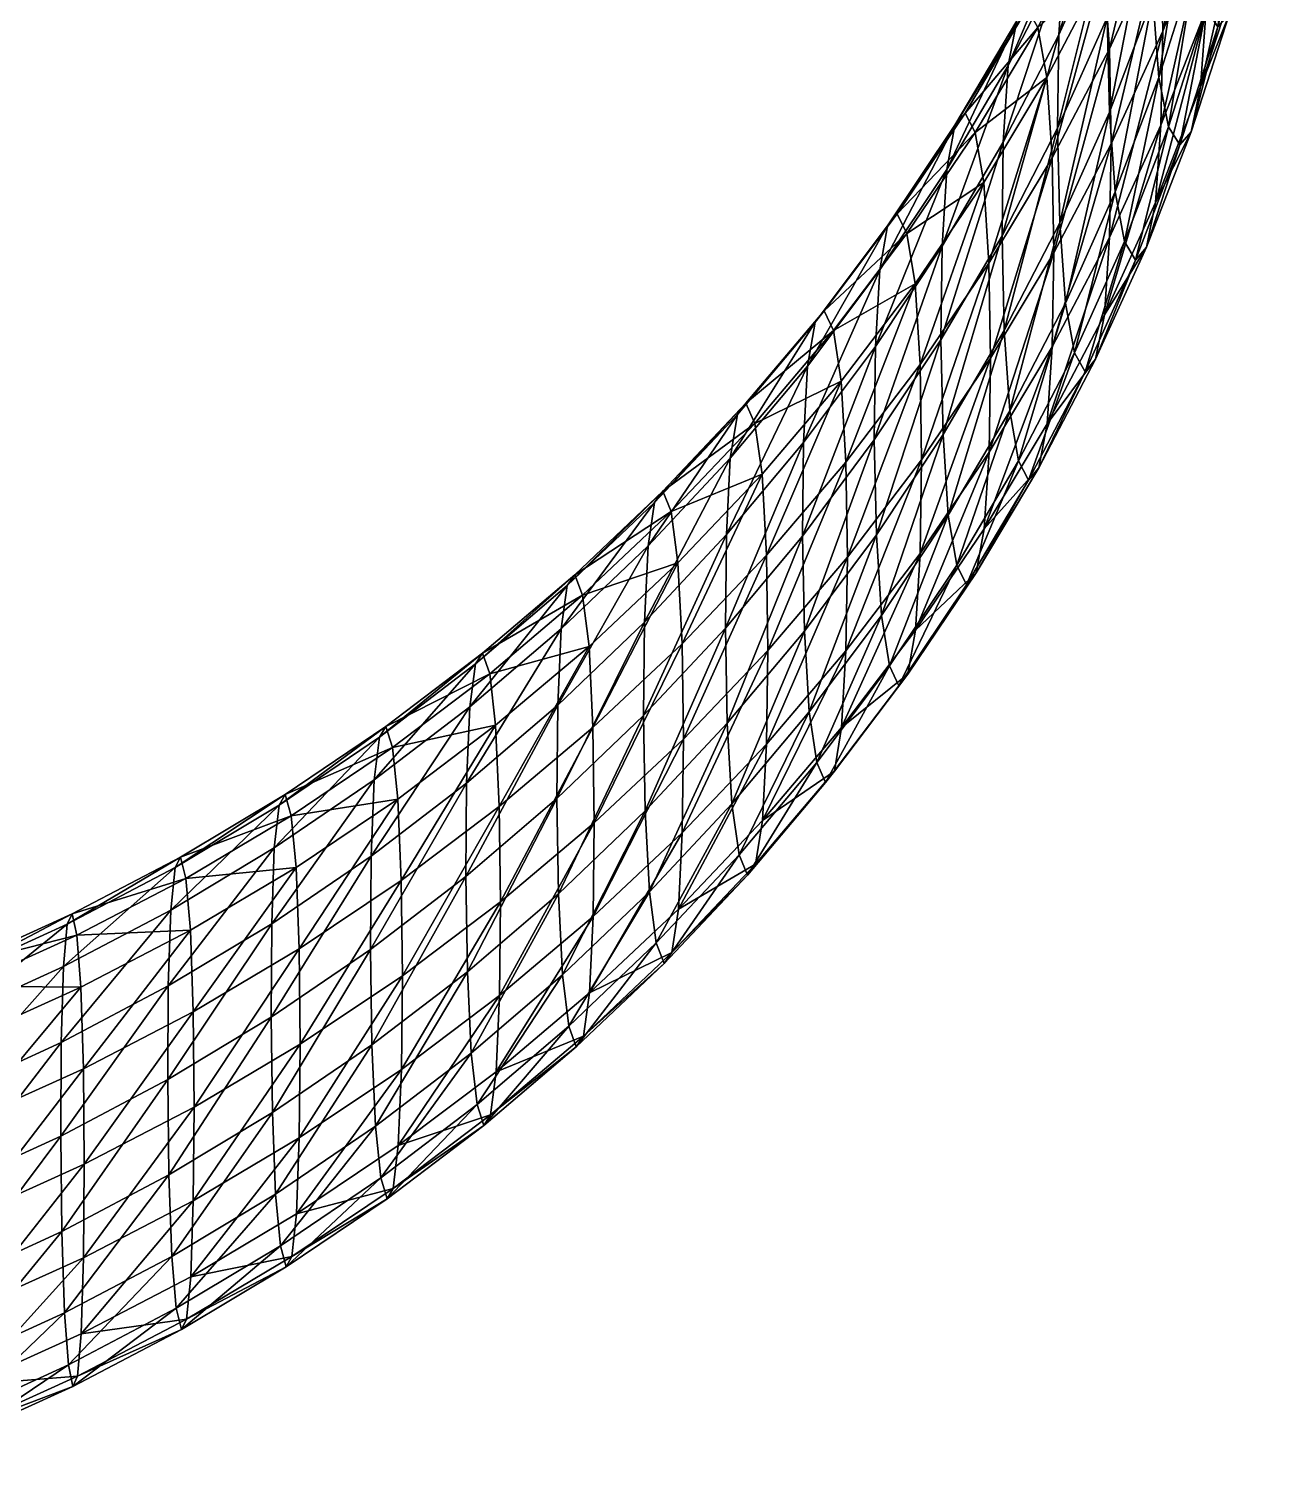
# Model space of a CAD drawing. Header units: centimetres. Extents: x -1318 to 1318, y -967 to 967.
# Drawn here: x -882.16 to -857.16, y -964.38 to -935.14 of the extents above; entities that cross this region are included whole.
import ezdxf

# ---------------------------------------------------------------- set-up
doc = ezdxf.new("R2010")
doc.units = ezdxf.units.CM
doc.layers.add('Object013', color=7, linetype='Continuous', true_color=0xd59ae5)

msp = doc.modelspace()

# ---------------------------------------------------------------- meshes
at = {"layer": 'Object013', "color": 191, "true_color": 0xb89be5}
mesh = msp.add_polyface(dxfattribs=at)
corners = [(-860.459, -934.903, -218.247), (-859.582, -932.606, -216.614), (-859.552, -930.721, -217.801), (-860.295, -938.414, -216.218), (-859.416, -936.111, -214.57), (-859.536, -934.508, -215.471), (-860.413, -936.807, -217.109), (-858.786, -932.147, -213.788), (-858.663, -933.746, -212.876), (-859.338, -935.179, -219.008), (-859.374, -937.071, -217.837), (-860.408, -939.335, -219.515), (-860.373, -937.444, -220.688), (-858.465, -934.74, -216.111), (-858.578, -936.299, -215.087), (-859.483, -938.626, -216.804), (-858.428, -932.848, -217.279), (-859.491, -931.659, -221.01), (-859.377, -933.269, -220.129), (-860.411, -935.533, -221.805), (-858.468, -930.939, -218.403), (-857.686, -932.346, -214.338), (-857.803, -933.908, -213.323), (-857.648, -930.453, -215.503), (-858.465, -934.731, -212.398), (-857.837, -932.299, -210.643), (-858.039, -931.321, -211.138), (-859.223, -937.102, -214.108), (-858.23, -935.092, -212.329), (-857.597, -932.653, -210.555), (-858.994, -937.47, -214.058), (-858.767, -937.205, -214.393), (-857.359, -932.375, -210.852), (-857.997, -934.821, -212.645), (-857.16, -931.457, -211.514)]
mesh.append_faces([[corners[k] for k in face] for face in [(0, 1, 2), (3, 4, 5), (6, 5, 1), (7, 5, 4), (4, 8, 7), (9, 10, 11), (11, 12, 9), (13, 14, 15), (15, 10, 13), (16, 13, 10), (10, 9, 16), (17, 18, 19), (18, 9, 12), (20, 16, 9), (9, 18, 20), (14, 13, 21), (21, 22, 14), (13, 16, 23), (24, 25, 26), (26, 8, 24), (27, 24, 8), (8, 4, 27), (28, 29, 25), (25, 24, 28), (30, 28, 24), (24, 27, 30), (15, 14, 31), (32, 33, 22), (22, 34, 32), (29, 28, 33), (33, 32, 29), (33, 31, 14), (14, 22, 33), (28, 30, 31), (31, 33, 28)]], dxfattribs={"vtx2": -1, "color": 191})
mesh = msp.add_polyface(dxfattribs=at)
corners = [(-862.547, -937.414, -222.566), (-861.429, -935.25, -221.024), (-861.327, -933.701, -222.075), (-862.449, -935.868, -223.624), (-862.573, -939.298, -221.374), (-861.456, -937.134, -219.834), (-860.429, -933.018, -219.436), (-860.323, -931.466, -220.479), (-860.459, -934.903, -218.247), (-859.552, -930.721, -217.801), (-859.536, -934.508, -215.471), (-860.413, -936.807, -217.109), (-860.295, -938.414, -216.218), (-861.411, -939.04, -218.7), (-859.582, -932.606, -216.614), (-861.567, -937.728, -223.43), (-861.674, -936.11, -224.293), (-860.522, -933.919, -222.677), (-860.411, -935.533, -221.805), (-860.373, -937.444, -220.688), (-861.53, -939.64, -222.317), (-859.491, -931.659, -221.01), (-859.377, -933.269, -220.129), (-861.147, -932.802, -222.79), (-862.276, -934.974, -224.354), (-860.928, -932.545, -223.145), (-862.065, -934.723, -224.727), (-863.52, -937.074, -225.867), (-863.686, -937.963, -225.124), (-863.318, -936.829, -226.257), (-861.852, -935.105, -224.715), (-860.707, -932.92, -223.115), (-863.113, -937.218, -226.263), (-862.942, -938.228, -225.854)]
mesh.append_faces([[corners[k] for k in face] for face in [(0, 1, 2), (2, 3, 0), (4, 5, 1), (1, 0, 4), (1, 6, 7), (7, 2, 1), (5, 8, 6), (6, 1, 5), (9, 6, 8), (10, 11, 12), (8, 5, 13), (13, 11, 8), (14, 8, 11), (15, 16, 17), (17, 18, 15), (18, 19, 20), (18, 17, 21), (19, 18, 22), (23, 24, 3), (3, 2, 23), (25, 26, 24), (24, 23, 25), (24, 27, 28), (28, 3, 24), (26, 29, 27), (27, 24, 26), (30, 31, 17), (17, 16, 30), (32, 30, 16), (16, 33, 32), (26, 25, 31), (31, 30, 26), (29, 26, 30), (30, 32, 29), (21, 17, 31)]], dxfattribs={"vtx2": -1, "color": 191})
mesh = msp.add_polyface(dxfattribs=at)
corners = [(-863.779, -939.506, -224.058), (-862.547, -937.414, -222.566), (-862.449, -935.868, -223.624), (-863.686, -937.963, -225.124), (-863.803, -941.39, -222.866), (-862.573, -939.298, -221.374), (-861.411, -939.04, -218.7), (-862.529, -941.205, -220.246), (-862.418, -942.82, -219.376), (-861.297, -940.651, -217.82), (-861.456, -937.134, -219.834), (-860.413, -936.807, -217.109), (-860.295, -938.414, -216.218), (-862.942, -938.228, -225.854), (-862.839, -939.848, -225.001), (-864.224, -941.891, -226.514), (-861.53, -939.64, -222.317), (-861.567, -937.728, -223.43), (-860.411, -935.533, -221.805), (-861.674, -936.11, -224.293), (-862.804, -941.762, -223.891), (-861.563, -941.53, -221.14), (-860.373, -937.444, -220.688), (-860.408, -939.335, -219.515), (-859.374, -937.071, -217.837), (-859.483, -938.626, -216.804), (-860.513, -940.887, -218.472), (-864.486, -939.252, -227.754), (-863.113, -937.218, -226.263), (-864.681, -938.858, -227.731), (-863.318, -936.829, -226.257), (-861.116, -941.653, -217.39), (-860.108, -939.41, -215.772), (-860.902, -942.034, -217.377), (-859.886, -939.785, -215.741), (-859.223, -937.102, -214.108), (-859.416, -936.111, -214.57), (-858.994, -937.47, -214.058), (-859.666, -939.527, -216.095), (-860.689, -941.783, -217.749), (-858.767, -937.205, -214.393)]
mesh.append_faces([[corners[k] for k in face] for face in [(0, 1, 2), (2, 3, 0), (4, 5, 1), (1, 0, 4), (6, 7, 8), (8, 9, 6), (10, 5, 7), (7, 6, 10), (11, 6, 9), (9, 12, 11), (13, 14, 15), (16, 17, 18), (14, 13, 19), (19, 17, 14), (20, 14, 17), (17, 16, 20), (21, 16, 22), (22, 23, 21), (24, 25, 26), (26, 23, 24), (27, 28, 13), (29, 30, 28), (31, 32, 12), (12, 9, 31), (33, 34, 32), (32, 35, 36), (36, 12, 32), (34, 37, 35), (35, 32, 34), (38, 39, 26), (26, 25, 38), (40, 38, 25), (39, 38, 34), (37, 34, 38), (38, 40, 37)]], dxfattribs={"vtx2": -1, "color": 191})
mesh = msp.add_polyface(dxfattribs=at)
corners = [(-866.57, -943.458, -226.882), (-865.121, -941.523, -225.498), (-865.033, -939.981, -226.57), (-866.486, -941.919, -227.96), (-863.779, -939.506, -224.058), (-863.686, -937.963, -225.124), (-865.144, -943.406, -224.305), (-863.803, -941.39, -222.866), (-865.102, -945.316, -223.185), (-863.76, -943.299, -221.742), (-864.322, -940.267, -227.359), (-864.224, -941.891, -226.514), (-865.718, -943.851, -227.966), (-865.811, -942.225, -228.804), (-862.942, -938.228, -225.854), (-866.337, -941.039, -228.727), (-867.901, -942.896, -230.069), (-868.043, -943.772, -229.291), (-866.153, -940.806, -229.148), (-867.727, -942.668, -230.503), (-869.565, -944.664, -231.347), (-867.552, -943.073, -230.555), (-865.967, -941.205, -229.186), (-867.404, -944.096, -230.185), (-869.401, -944.44, -231.794), (-864.875, -939.097, -227.326), (-863.52, -937.074, -225.867), (-864.681, -938.858, -227.731), (-863.318, -936.829, -226.257), (-864.486, -939.252, -227.754), (-863.113, -937.218, -226.263)]
mesh.append_faces([[corners[k] for k in face] for face in [(0, 1, 2), (2, 3, 0), (1, 4, 5), (5, 2, 1), (6, 7, 4), (4, 1, 6), (7, 6, 8), (8, 9, 7), (10, 11, 12), (12, 13, 10), (11, 10, 14), (15, 16, 17), (17, 3, 15), (18, 19, 16), (16, 15, 18), (20, 16, 19), (21, 22, 13), (13, 23, 21), (19, 18, 22), (22, 21, 19), (24, 19, 21), (25, 15, 3), (3, 2, 25), (26, 25, 2), (2, 5, 26), (27, 18, 15), (15, 25, 27), (28, 27, 25), (25, 26, 28), (22, 29, 10), (10, 13, 22), (18, 27, 29), (29, 22, 18), (14, 10, 29), (30, 29, 27)]], dxfattribs={"vtx2": -1, "color": 191})
mesh = msp.add_polyface(dxfattribs=at)
corners = [(-862.529, -941.205, -220.246), (-863.76, -943.299, -221.742), (-863.654, -944.917, -220.881), (-862.418, -942.82, -219.376), (-862.573, -939.298, -221.374), (-863.803, -941.39, -222.866), (-862.835, -943.65, -222.712), (-862.932, -945.197, -221.653), (-864.313, -947.237, -223.16), (-864.22, -945.693, -224.226), (-862.804, -941.762, -223.891), (-864.191, -943.805, -225.406), (-862.839, -939.848, -225.001), (-864.224, -941.891, -226.514), (-861.664, -943.079, -220.09), (-861.563, -941.53, -221.14), (-860.408, -939.335, -219.515), (-860.513, -940.887, -218.472), (-861.53, -939.64, -222.317), (-862.243, -943.827, -218.96), (-861.116, -941.653, -217.39), (-861.297, -940.651, -217.82), (-863.486, -945.929, -220.48), (-862.037, -944.215, -218.964), (-860.902, -942.034, -217.377), (-863.289, -946.323, -220.5), (-863.094, -946.083, -220.903), (-860.689, -941.783, -217.749), (-861.833, -943.969, -219.353), (-860.108, -939.41, -215.772), (-859.886, -939.785, -215.741)]
mesh.append_faces([[corners[k] for k in face] for face in [(0, 1, 2), (2, 3, 0), (4, 5, 1), (1, 0, 4), (6, 7, 8), (8, 9, 6), (10, 6, 9), (9, 11, 10), (12, 10, 11), (11, 13, 12), (14, 15, 16), (16, 17, 14), (7, 6, 15), (15, 14, 7), (6, 10, 18), (18, 15, 6), (19, 20, 21), (21, 3, 19), (22, 19, 3), (3, 2, 22), (23, 24, 20), (20, 19, 23), (25, 23, 19), (19, 22, 25), (8, 7, 26), (27, 28, 14), (14, 17, 27), (24, 23, 28), (28, 27, 24), (28, 26, 7), (7, 14, 28), (23, 25, 26), (26, 28, 23), (29, 20, 24), (30, 24, 27)]], dxfattribs={"vtx2": -1, "color": 191})
mesh = msp.add_polyface(dxfattribs=at)
corners = [(-938.638, -943.458, -226.882), (-937.086, -945.31, -228.208), (-937.165, -943.772, -229.291), (-938.722, -941.919, -227.96), (-938.617, -945.342, -225.688), (-937.067, -947.193, -227.013), (-935.436, -947.072, -229.471), (-935.51, -945.536, -230.559), (-937.804, -944.096, -230.185), (-937.892, -945.725, -229.354), (-939.49, -943.851, -227.966), (-939.397, -942.225, -228.804), (-936.111, -945.877, -231.5), (-936.194, -947.509, -230.675), (-937.307, -942.896, -230.069), (-938.872, -941.039, -228.727), (-935.643, -944.664, -231.347), (-937.481, -942.668, -230.503), (-939.055, -940.806, -229.148), (-935.807, -944.44, -231.794), (-933.885, -946.338, -232.558), (-933.761, -947.207, -231.761), (-934.038, -946.118, -233.017), (-935.972, -944.849, -231.859), (-934.193, -946.532, -233.093), (-934.322, -947.563, -232.744), (-939.241, -941.205, -229.186), (-937.656, -943.073, -230.555), (-869.565, -944.664, -231.347), (-871.323, -946.338, -232.558), (-871.447, -947.207, -231.761)]
mesh.append_faces([[corners[k] for k in face] for face in [(0, 1, 2), (2, 3, 0), (4, 5, 1), (1, 0, 4), (1, 6, 7), (7, 2, 1), (8, 9, 10), (10, 11, 8), (12, 13, 9), (9, 8, 12), (14, 15, 3), (3, 2, 14), (16, 14, 2), (2, 7, 16), (17, 18, 15), (15, 14, 17), (19, 17, 14), (14, 16, 19), (20, 16, 7), (7, 21, 20), (22, 19, 16), (16, 20, 22), (23, 24, 25), (25, 12, 23), (19, 22, 24), (24, 23, 19), (26, 27, 8), (8, 11, 26), (18, 17, 27), (27, 26, 18), (27, 23, 12), (12, 8, 27), (17, 19, 23), (23, 27, 17), (28, 29, 30)]], dxfattribs={"vtx2": -1, "color": 191})
mesh = msp.add_polyface(dxfattribs=at)
corners = [(-868.122, -945.31, -228.208), (-866.57, -943.458, -226.882), (-866.486, -941.919, -227.96), (-868.043, -943.772, -229.291), (-869.772, -947.072, -229.471), (-869.698, -945.536, -230.559), (-868.141, -947.193, -227.013), (-866.591, -945.342, -225.688), (-865.144, -943.406, -224.305), (-865.121, -941.523, -225.498), (-863.76, -943.299, -221.742), (-865.102, -945.316, -223.185), (-865, -946.938, -222.334), (-863.654, -944.917, -220.881), (-866.551, -947.253, -224.573), (-867.316, -945.725, -229.354), (-867.404, -944.096, -230.185), (-865.811, -942.225, -228.804), (-865.718, -943.851, -227.966), (-867.286, -947.642, -228.252), (-865.686, -945.767, -226.861), (-869.014, -947.509, -230.676), (-869.097, -945.877, -231.5), (-864.191, -943.805, -225.406), (-864.22, -945.693, -224.226), (-865.714, -947.654, -225.678), (-864.224, -941.891, -226.514), (-871.447, -947.207, -231.761), (-869.565, -944.664, -231.347), (-869.401, -944.44, -231.794), (-871.17, -946.118, -233.017), (-871.323, -946.338, -232.558), (-867.901, -942.896, -230.069), (-867.727, -942.668, -230.503), (-869.236, -944.849, -231.859), (-867.552, -943.073, -230.555), (-871.015, -946.532, -233.093), (-864.84, -947.955, -221.945), (-863.486, -945.929, -220.48)]
mesh.append_faces([[corners[k] for k in face] for face in [(0, 1, 2), (2, 3, 0), (4, 0, 3), (3, 5, 4), (6, 7, 1), (1, 0, 6), (7, 8, 9), (9, 1, 7), (10, 11, 12), (12, 13, 10), (8, 7, 14), (14, 11, 8), (15, 16, 17), (17, 18, 15), (19, 15, 18), (18, 20, 19), (21, 22, 16), (16, 15, 21), (23, 24, 25), (25, 20, 23), (26, 23, 20), (20, 18, 26), (27, 5, 28), (29, 30, 31), (31, 28, 29), (32, 28, 5), (5, 3, 32), (33, 29, 28), (34, 35, 16), (16, 22, 34), (35, 34, 29), (36, 34, 22), (30, 29, 34), (34, 36, 30), (37, 38, 13)]], dxfattribs={"vtx2": -1, "color": 191})
mesh = msp.add_polyface(dxfattribs=at)
corners = [(-869.789, -948.955, -228.276), (-868.141, -947.193, -227.013), (-868.122, -945.31, -228.208), (-866.551, -947.253, -224.573), (-868.103, -949.106, -225.901), (-868.011, -950.733, -225.066), (-866.454, -948.878, -223.73), (-866.591, -945.342, -225.688), (-869.753, -950.869, -227.167), (-865.102, -945.316, -223.185), (-865, -946.938, -222.334), (-868.986, -949.426, -229.576), (-869.014, -947.509, -230.676), (-867.316, -945.725, -229.354), (-867.286, -947.642, -228.252), (-867.395, -951.068, -225.989), (-867.312, -949.528, -227.067), (-865.714, -947.654, -225.678), (-865.802, -949.195, -224.606), (-865.686, -945.767, -226.861), (-869.011, -951.312, -228.389), (-864.22, -945.693, -224.226), (-864.313, -947.237, -223.16), (-867.867, -951.758, -224.701), (-866.302, -949.899, -223.353), (-865.948, -950.073, -223.833), (-864.84, -947.955, -221.945), (-866.124, -950.303, -223.402), (-864.653, -948.353, -221.98), (-863.654, -944.917, -220.881), (-863.289, -946.323, -220.5), (-863.486, -945.929, -220.48), (-864.467, -948.119, -222.398), (-863.094, -946.083, -220.903)]
mesh.append_faces([[corners[k] for k in face] for face in [(0, 1, 2), (3, 4, 5), (5, 6, 3), (7, 1, 4), (4, 3, 7), (8, 4, 1), (9, 3, 6), (6, 10, 9), (11, 12, 13), (13, 14, 11), (15, 16, 17), (17, 18, 15), (16, 14, 19), (19, 17, 16), (20, 11, 14), (14, 16, 20), (21, 22, 18), (18, 17, 21), (23, 24, 6), (6, 5, 23), (15, 18, 25), (24, 26, 10), (10, 6, 24), (27, 28, 26), (26, 24, 27), (29, 10, 26), (28, 30, 31), (31, 26, 28), (32, 25, 18), (18, 22, 32), (33, 32, 22), (28, 27, 25), (25, 32, 28), (30, 28, 32), (32, 33, 30)]], dxfattribs={"vtx2": -1, "color": 191})
mesh = msp.add_polyface(dxfattribs=at)
corners = [(-875.271, -951.781, -232.853), (-873.351, -950.312, -231.797), (-873.287, -948.78, -232.894), (-875.213, -950.25, -233.954), (-868.122, -945.31, -228.208), (-869.772, -947.072, -229.471), (-869.789, -948.955, -228.276), (-871.516, -948.741, -230.668), (-871.447, -947.207, -231.761), (-873.365, -952.194, -230.601), (-871.532, -950.623, -229.473), (-869.698, -945.536, -230.559), (-868.141, -947.193, -227.013), (-869.753, -950.869, -227.167), (-870.886, -947.563, -232.744), (-870.808, -949.197, -231.926), (-872.693, -950.786, -233.104), (-872.766, -949.15, -233.916), (-869.097, -945.877, -231.5), (-869.014, -947.509, -230.676), (-868.986, -949.426, -229.576), (-870.781, -951.115, -230.829), (-873.171, -947.914, -233.699), (-875.107, -949.387, -234.767), (-873.03, -947.698, -234.169), (-874.976, -949.175, -235.246), (-874.844, -949.596, -235.343), (-872.886, -948.115, -234.256), (-874.733, -950.634, -235.012), (-871.323, -946.338, -232.558), (-871.17, -946.118, -233.017), (-871.015, -946.532, -233.093)]
mesh.append_faces([[corners[k] for k in face] for face in [(0, 1, 2), (2, 3, 0), (4, 5, 6), (1, 7, 8), (8, 2, 1), (9, 10, 7), (7, 1, 9), (7, 5, 11), (11, 8, 7), (10, 6, 5), (5, 7, 10), (12, 6, 13), (14, 15, 16), (16, 17, 14), (18, 19, 15), (15, 14, 18), (19, 20, 21), (21, 15, 19), (22, 23, 3), (3, 2, 22), (24, 25, 23), (23, 22, 24), (26, 27, 17), (17, 28, 26), (25, 24, 27), (27, 26, 25), (29, 22, 2), (2, 8, 29), (30, 24, 22), (22, 29, 30), (27, 31, 14), (14, 17, 27), (24, 30, 31), (31, 27, 24), (18, 14, 31)]], dxfattribs={"vtx2": -1, "color": 191})
mesh = msp.add_polyface(dxfattribs=at)
corners = [(-877.274, -953.144, -233.834), (-875.271, -951.781, -232.853), (-875.213, -950.25, -233.954), (-877.221, -951.614, -234.938), (-873.351, -950.312, -231.797), (-875.285, -953.664, -231.657), (-877.287, -955.026, -232.637), (-879.355, -954.396, -234.736), (-879.366, -956.279, -233.539), (-873.334, -954.111, -229.499), (-875.256, -955.581, -230.558), (-875.186, -957.218, -229.748), (-873.365, -952.194, -230.601), (-877.26, -956.945, -231.541), (-876.782, -952.01, -236.028), (-876.721, -953.648, -235.225), (-878.855, -954.914, -236.163), (-878.91, -953.273, -236.962), (-876.7, -955.568, -234.133), (-878.836, -956.834, -235.072), (-874.733, -950.634, -235.012), (-874.666, -952.271, -234.204), (-874.643, -954.191, -233.11), (-876.718, -957.452, -232.941), (-874.663, -956.075, -231.919), (-879.307, -952.868, -235.843), (-877.124, -950.754, -235.758), (-879.219, -952.01, -236.669), (-877.004, -950.545, -236.246), (-875.107, -949.387, -234.767), (-874.976, -949.175, -235.246), (-876.884, -950.969, -236.352), (-874.844, -949.596, -235.343), (-879.002, -952.23, -237.279), (-879.111, -951.803, -237.165)]
mesh.append_faces([[corners[k] for k in face] for face in [(0, 1, 2), (2, 3, 0), (4, 1, 5), (6, 5, 1), (1, 0, 6), (7, 0, 3), (8, 6, 0), (9, 10, 11), (12, 5, 10), (5, 6, 13), (13, 10, 5), (14, 15, 16), (16, 17, 14), (15, 18, 19), (19, 16, 15), (15, 14, 20), (20, 21, 15), (18, 15, 21), (21, 22, 18), (23, 18, 22), (22, 24, 23), (25, 3, 26), (27, 26, 28), (29, 26, 3), (3, 2, 29), (30, 28, 26), (26, 29, 30), (31, 32, 20), (20, 14, 31), (28, 30, 32), (32, 31, 28), (33, 31, 14), (14, 17, 33), (34, 28, 31), (31, 33, 34)]], dxfattribs={"vtx2": -1, "color": 191})
mesh = msp.add_polyface(dxfattribs=at)
corners = [(-875.285, -953.664, -231.657), (-873.365, -952.194, -230.601), (-873.351, -950.312, -231.797), (-875.186, -957.218, -229.748), (-873.258, -955.745, -228.683), (-873.334, -954.111, -229.499), (-875.256, -955.581, -230.558), (-871.498, -952.539, -228.368), (-871.417, -954.171, -227.546), (-871.532, -950.623, -229.473), (-874.666, -952.271, -234.204), (-874.733, -950.634, -235.012), (-872.766, -949.15, -233.916), (-872.693, -950.786, -233.104), (-874.643, -954.191, -233.11), (-872.669, -952.705, -232.008), (-874.725, -957.607, -230.821), (-874.663, -956.075, -231.919), (-872.69, -954.589, -230.818), (-872.757, -956.123, -229.724), (-870.805, -953, -229.641), (-870.877, -954.535, -228.551), (-870.781, -951.115, -230.829), (-870.808, -949.197, -231.926), (-875.078, -958.256, -229.419), (-873.141, -956.781, -228.347), (-874.952, -958.679, -229.521), (-873.005, -957.201, -228.44), (-872.869, -956.988, -228.916), (-874.828, -958.469, -230.005), (-871.291, -955.204, -227.201), (-871.144, -955.62, -227.284), (-870.998, -955.403, -227.75)]
mesh.append_faces([[corners[k] for k in face] for face in [(0, 1, 2), (3, 4, 5), (6, 5, 1), (7, 5, 4), (4, 8, 7), (9, 1, 5), (5, 7, 9), (10, 11, 12), (12, 13, 10), (14, 10, 13), (13, 15, 14), (16, 17, 18), (18, 19, 16), (17, 14, 15), (15, 18, 17), (20, 21, 19), (19, 18, 20), (18, 15, 22), (15, 13, 23), (24, 25, 4), (4, 3, 24), (26, 27, 25), (25, 24, 26), (28, 29, 16), (16, 19, 28), (27, 26, 29), (29, 28, 27), (25, 30, 8), (8, 4, 25), (27, 31, 30), (30, 25, 27), (32, 28, 19), (19, 21, 32), (31, 27, 28), (28, 32, 31)]], dxfattribs={"vtx2": -1, "color": 191})
mesh = msp.add_polyface(dxfattribs=at)
corners = [(-869.753, -950.869, -227.167), (-871.498, -952.539, -228.368), (-871.417, -954.171, -227.546), (-869.667, -952.499, -226.339), (-869.789, -948.955, -228.276), (-871.532, -950.623, -229.473), (-868.103, -949.106, -225.901), (-868.011, -950.733, -225.066), (-870.781, -951.115, -230.829), (-870.805, -953, -229.641), (-872.69, -954.589, -230.818), (-869.011, -951.312, -228.389), (-869.088, -952.849, -227.305), (-870.877, -954.535, -228.551), (-868.986, -949.426, -229.576), (-870.808, -949.197, -231.926), (-872.669, -952.705, -232.008), (-867.312, -949.528, -227.067), (-867.395, -951.068, -225.989), (-869.532, -953.528, -225.984), (-867.867, -951.758, -224.701), (-867.699, -952.167, -224.762), (-866.124, -950.303, -223.402), (-866.302, -949.899, -223.353), (-869.374, -953.941, -226.057), (-871.291, -955.204, -227.201), (-871.144, -955.62, -227.284), (-869.218, -953.72, -226.513), (-870.998, -955.403, -227.75), (-865.948, -950.073, -223.833), (-867.533, -951.942, -225.206)]
mesh.append_faces([[corners[k] for k in face] for face in [(0, 1, 2), (2, 3, 0), (4, 5, 1), (1, 0, 4), (6, 0, 3), (3, 7, 6), (8, 9, 10), (11, 12, 13), (13, 9, 11), (14, 11, 9), (9, 8, 14), (15, 8, 16), (12, 11, 17), (17, 18, 12), (19, 20, 7), (7, 3, 19), (21, 22, 23), (23, 20, 21), (24, 21, 20), (20, 19, 24), (25, 19, 3), (3, 2, 25), (26, 24, 19), (19, 25, 26), (27, 28, 13), (13, 12, 27), (24, 26, 28), (28, 27, 24), (29, 30, 18), (22, 21, 30), (30, 29, 22), (30, 27, 12), (12, 18, 30), (21, 24, 27), (27, 30, 21)]], dxfattribs={"vtx2": -1, "color": 191})
mesh = msp.add_polyface(dxfattribs=at)
corners = [(-883.733, -956.552, -236.29), (-881.509, -955.534, -235.555), (-881.466, -954.006, -236.665), (-883.696, -955.026, -237.402), (-879.355, -954.396, -234.736), (-879.307, -952.868, -235.843), (-881.519, -957.416, -234.358), (-879.366, -956.279, -233.539), (-877.221, -951.614, -234.938), (-877.274, -953.144, -233.834), (-877.287, -955.026, -232.637), (-879.342, -958.198, -232.444), (-883.342, -957.091, -237.777), (-883.385, -955.449, -238.569), (-881.113, -954.421, -237.81), (-881.063, -956.063, -237.014), (-878.91, -953.273, -236.962), (-878.855, -954.914, -236.163), (-878.836, -956.834, -235.072), (-881.047, -957.984, -235.925), (-881.388, -953.15, -237.497), (-883.627, -954.171, -238.239), (-881.292, -952.946, -238), (-883.542, -953.969, -238.747), (-883.457, -954.401, -238.875), (-881.194, -953.376, -238.121), (-885.786, -955.303, -239.537), (-885.86, -954.869, -239.405), (-879.219, -952.01, -236.669), (-877.124, -950.754, -235.758), (-879.111, -951.803, -237.165), (-877.004, -950.545, -236.246), (-879.002, -952.23, -237.279)]
mesh.append_faces([[corners[k] for k in face] for face in [(0, 1, 2), (2, 3, 0), (1, 4, 5), (5, 2, 1), (6, 7, 4), (4, 1, 6), (8, 5, 4), (9, 4, 7), (10, 7, 11), (12, 13, 14), (14, 15, 12), (16, 17, 15), (15, 14, 16), (17, 18, 19), (19, 15, 17), (20, 21, 3), (3, 2, 20), (22, 23, 21), (21, 20, 22), (24, 25, 14), (14, 13, 24), (26, 24, 13), (23, 22, 25), (25, 24, 23), (27, 23, 24), (28, 20, 2), (2, 5, 28), (29, 28, 5), (30, 22, 20), (20, 28, 30), (31, 30, 28), (25, 32, 16), (16, 14, 25), (22, 30, 32), (32, 25, 22)]], dxfattribs={"vtx2": -1, "color": 191})
mesh = msp.add_polyface(dxfattribs=at)
corners = [(-881.446, -960.977, -232.469), (-879.284, -959.838, -231.644), (-879.342, -958.198, -232.444), (-877.26, -956.945, -231.541), (-877.196, -958.583, -230.735), (-881.497, -959.336, -233.266), (-879.366, -956.279, -233.539), (-877.287, -955.026, -232.637), (-875.256, -955.581, -230.558), (-875.186, -957.218, -229.748), (-878.853, -958.718, -233.879), (-878.904, -960.247, -232.773), (-881.106, -961.395, -233.622), (-878.836, -956.834, -235.072), (-881.061, -959.867, -234.731), (-876.718, -957.452, -232.941), (-876.775, -958.983, -231.839), (-876.7, -955.568, -234.133), (-874.663, -956.075, -231.919), (-874.725, -957.607, -230.821), (-877.097, -959.624, -230.414), (-875.078, -958.256, -229.419), (-876.982, -960.05, -230.524), (-874.952, -958.679, -229.521), (-881.366, -962.023, -232.159), (-879.195, -960.881, -231.328), (-881.274, -962.454, -232.284), (-879.091, -961.31, -231.446), (-878.988, -961.105, -231.945), (-876.869, -959.843, -231.016), (-881.182, -962.251, -232.789), (-874.828, -958.469, -230.005)]
mesh.append_faces([[corners[k] for k in face] for face in [(0, 1, 2), (3, 2, 1), (1, 4, 3), (5, 2, 6), (2, 3, 7), (8, 3, 4), (4, 9, 8), (10, 11, 12), (13, 10, 14), (15, 16, 11), (11, 10, 15), (17, 15, 10), (10, 13, 17), (16, 15, 18), (18, 19, 16), (20, 21, 9), (9, 4, 20), (22, 23, 21), (21, 20, 22), (24, 25, 1), (26, 27, 25), (25, 20, 4), (4, 1, 25), (27, 22, 20), (20, 25, 27), (12, 11, 28), (29, 28, 11), (11, 16, 29), (30, 28, 27), (22, 27, 28), (28, 29, 22), (31, 29, 16), (16, 19, 31), (23, 22, 29), (29, 31, 23)]], dxfattribs={"vtx2": -1, "color": 191})
mesh = msp.add_polyface(dxfattribs=at)
corners = [(-883.742, -958.434, -235.093), (-881.519, -957.416, -234.358), (-881.509, -955.534, -235.555), (-883.733, -956.552, -236.29), (-881.497, -959.336, -233.266), (-883.722, -960.355, -234.002), (-883.677, -961.997, -233.209), (-881.446, -960.977, -232.469), (-879.342, -958.198, -232.444), (-879.366, -956.279, -233.539), (-883.327, -959.013, -236.688), (-883.342, -957.091, -237.777), (-881.063, -956.063, -237.014), (-881.047, -957.984, -235.925), (-883.385, -955.449, -238.569), (-885.687, -957.995, -238.446), (-885.674, -959.917, -237.359), (-883.379, -962.423, -234.382), (-883.34, -960.896, -235.493), (-881.061, -959.867, -234.731), (-881.106, -961.395, -233.622), (-885.719, -963.326, -235.05), (-885.685, -961.8, -236.163), (-878.853, -958.718, -233.879), (-878.836, -956.834, -235.072), (-883.607, -963.045, -232.904), (-881.366, -962.023, -232.159), (-883.526, -963.478, -233.033), (-881.274, -962.454, -232.284), (-885.846, -964.378, -233.693), (-881.182, -962.251, -232.789), (-883.446, -963.277, -233.544), (-885.777, -964.179, -234.208), (-879.284, -959.838, -231.644), (-879.195, -960.881, -231.328), (-878.988, -961.105, -231.945), (-879.091, -961.31, -231.446)]
mesh.append_faces([[corners[k] for k in face] for face in [(0, 1, 2), (2, 3, 0), (4, 5, 6), (6, 7, 4), (1, 0, 5), (5, 4, 1), (8, 4, 7), (9, 1, 4), (10, 11, 12), (12, 13, 10), (14, 11, 15), (11, 10, 16), (17, 18, 19), (19, 20, 17), (18, 17, 21), (18, 10, 13), (13, 19, 18), (10, 18, 22), (20, 19, 23), (19, 13, 24), (25, 26, 7), (7, 6, 25), (27, 28, 26), (26, 25, 27), (29, 27, 25), (30, 31, 17), (17, 20, 30), (28, 27, 31), (31, 30, 28), (21, 17, 31), (32, 31, 27), (33, 7, 26), (34, 26, 28), (35, 30, 20), (36, 28, 30)]], dxfattribs={"vtx2": -1, "color": 191})

doc.saveas('drawing.dxf')
